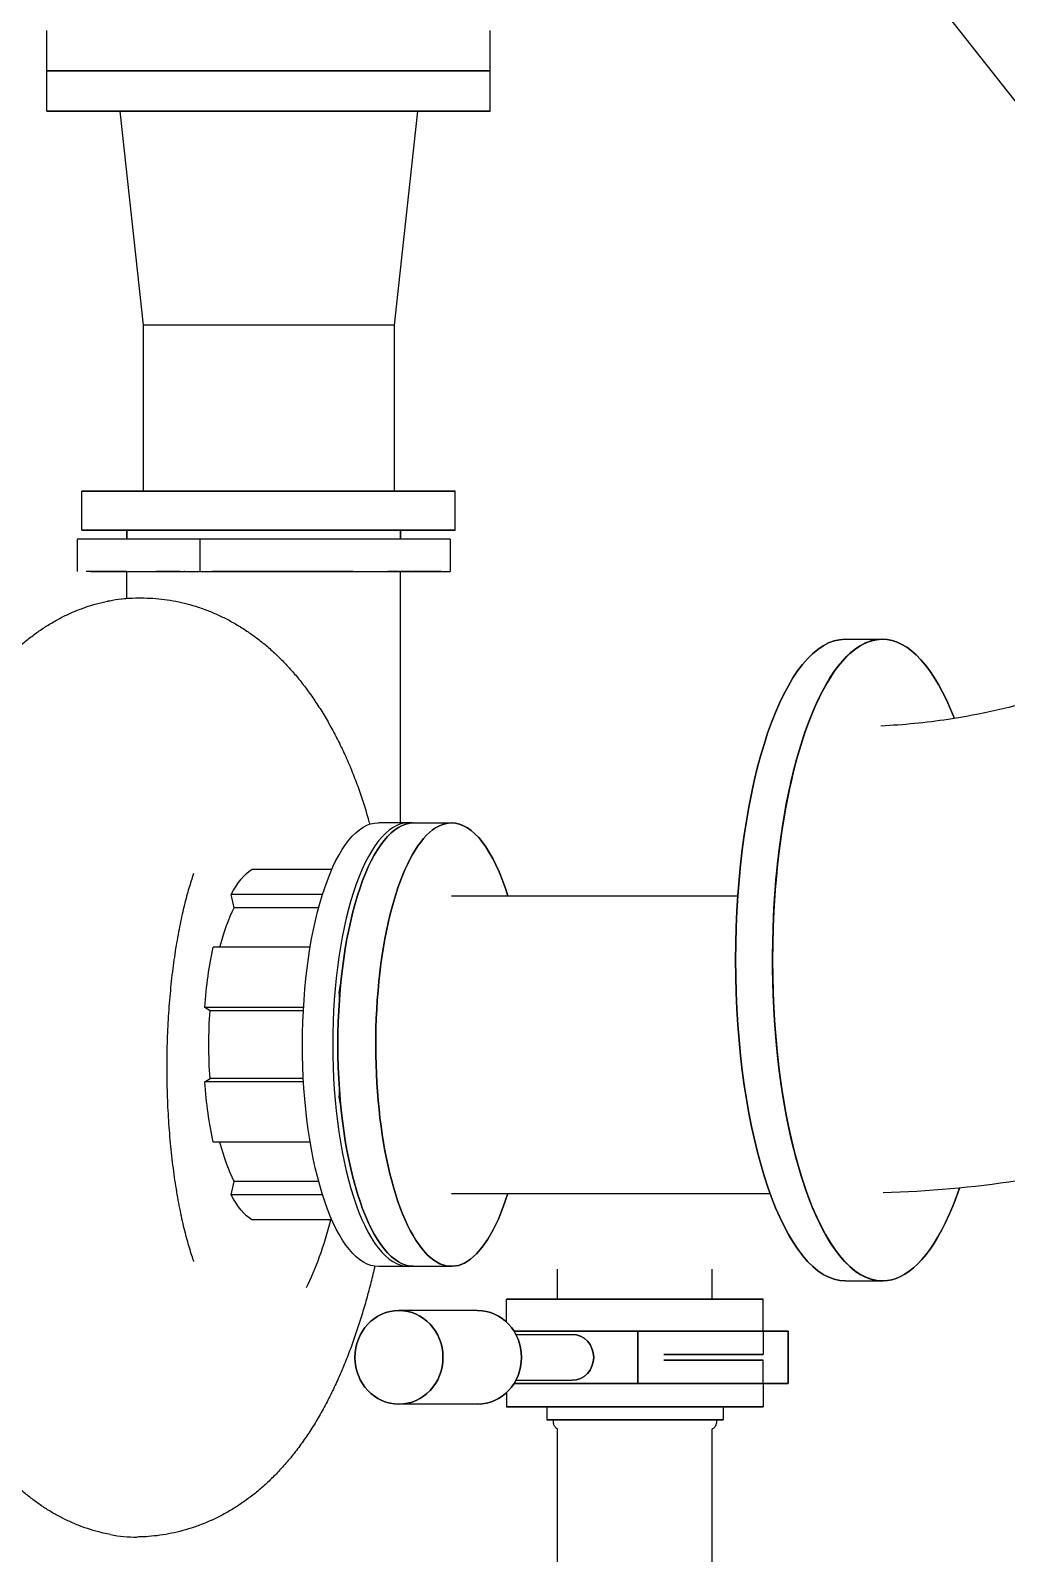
# Model space of a CAD drawing. Header units: metres. Extents: x 0 to 63075, y 0 to 44550.
# Drawn here: x 38717 to 39779, y 29753 to 31411 of the extents above; entities that cross this region are included whole.
import ezdxf

# ---------------------------------------------------------------- set-up
doc = ezdxf.new("R2010")
doc.units = ezdxf.units.M
doc.header["$LTSCALE"] = 75
doc.layers.add('SDM', color=7, linetype='Continuous')
doc.layers.add('SL1', color=8, linetype='Continuous')

# ---------------------------------------------------------------- blocks, each defined once
blk = doc.blocks.new('A$C32abaae3')
at = {"layer": 'SL1', "extrusion": (2.288475490443933e-17, 1, 0)}
for p, q in [((13128.08904460407, 3481.322928171507), (13683.52137316458, 2777.049775445335)), ((12350.75704975353, 3163.875967466611), (12350.75704978986, 3207.817967498082)), ((12833.35704975351, 3163.875967067088), (12833.35704978983, 3207.817967098559)), ((12592.05704975346, 3163.875967249394), (12350.75704956273, 3163.875967445663)), ((12350.75704956273, 3163.875967428208), (12592.05704975346, 3163.875967266849)), ((12350.75704937204, 3163.875967407261), (12592.05704956278, 3163.875967245902)), ((12592.05704956278, 3163.875967228447), (12350.75704937204, 3163.875967424716)), ((12350.75704956273, 3119.933967414192), (12350.75704959917, 3163.875967445663)), ((12833.3570499442, 3163.87596710549), (12592.05704975346, 3163.875967266849)), ((12592.05704975346, 3163.875967284304), (12833.3570499442, 3163.875967088035)), ((12592.05704956278, 3163.875967263357), (12833.35704975351, 3163.875967067088)), ((12833.35704975351, 3163.875967084543), (12592.05704956278, 3163.875967245902)), ((12833.35704956282, 3119.933967014669), (12833.35704959914, 3163.87596704614)), ((12592.05704956278, 3119.933967196976), (12350.75704937204, 3119.933967393245)), ((12350.75704937204, 3119.93396737579), (12592.05704956278, 3119.933967214431)), ((12833.35704975351, 3119.933967053072), (12592.05704956278, 3119.933967214431)), ((12592.05704956278, 3119.933967231886), (12833.35704975351, 3119.933967035617)), ((12689.36673893358, 2887.005962255291), (12455.53205013493, 2887.005962255291)), ((12455.53205023039, 2887.005962255291), (12455.53205023039, 2706.230467262558)), ((12728.58205015209, 2887.005962255291), (12689.36673879842, 2887.005962255291)), ((12728.58205023032, 2887.005962255291), (12728.58205023032, 2706.230467262558)), ((12388.85705042104, 2706.230467262558), (12795.25705003957, 2706.230467262558)), ((12795.25705003957, 2706.230467262558), (12388.85705042104, 2706.230467262558)), ((12388.85705023035, 2663.875967266849), (12388.85705023035, 2706.230467262558)), ((12795.25705023037, 2663.875967266849), (12795.25705023037, 2706.230467262558)), ((12517.19212153667, 2653.907802913276), (12383.62221063182, 2653.907800070763)), ((12383.62221063182, 2653.907800070763), (12383.62221112192, 2618.907800070763)), ((12795.25705003957, 2663.875967266849), (12388.85705042104, 2663.875967266849)), ((12388.85705042104, 2663.875967266849), (12795.25705003957, 2663.875967266849)), ((12427.99103281213, 2653.907810263107), (12427.99103281213, 2653.907801337609)), ((12430.41484949258, 2653.907810579974), (12430.41484949258, 2653.907801386722)), ((12437.6222104927, 2663.875967266849), (12437.62221063228, 2653.907801529556)), ((12437.62221063228, 2653.907801529556), (12437.6222104927, 2663.875967266849)), ((12500.65427329621, 2653.90781207474), (12500.65427329621, 2653.907802646743)), ((12789.62221063182, 2653.907805755782), (12517.19212153667, 2653.907802913276)), ((12517.19212153667, 2653.907802913276), (12517.19212202678, 2618.907802913276)), ((12517.19212153667, 2653.907802913276), (12517.19212202678, 2618.907802913276)), ((12684.02403927324, 2653.907814601578), (12684.02403927324, 2653.907805184859)), ((12735.62221049177, 2663.875967266849), (12735.62221063123, 2653.907805702303)), ((12735.62221063135, 2653.907805702303), (12735.62221049177, 2663.875967266849)), ((12742.82957177106, 2653.907814601578), (12742.82957177106, 2653.907805761311)), ((12745.25338845162, 2653.907814918446), (12745.25338845162, 2653.907805780083)), ((12789.62221063182, 2653.907805755789), (12789.62221112192, 2618.907805755789)), ((12409.62581705765, 2618.907800418634), (12393.36078050229, 2618.907800126752)), ((12398.57723042261, 2618.907800669916), (12517.19212202678, 2618.907802913276)), ((12435.51427731311, 2618.907801195786), (12409.62581705765, 2618.907800824625)), ((12435.62581705765, 2618.907801188692), (12435.51427731311, 2618.907801195786)), ((12437.62221112239, 2618.907800364079), (12435.62581705765, 2618.90780033472)), ((12437.62221153299, 2589.582501856126), (12437.62221112239, 2618.907801529556)), ((12495.83355496448, 2618.90780239744), (12469.83355496448, 2618.907802033373)), ((12501.09769464828, 2618.907802428894), (12499.66216751045, 2618.907802395745)), ((12517.19212202678, 2618.907802913276), (12789.62221112192, 2618.907805755782)), ((12562.18987517999, 2618.907803397658), (12530.53090761657, 2618.907802913276)), ((12583.85137947145, 2618.907803793179), (12557.85137947145, 2618.907803429112)), ((12621.25254935221, 2618.907804194296), (12565.73802036673, 2618.907803429309)), ((12621.2525490493, 2618.907804194296), (12621.46293888669, 2618.907804202081)), ((12625.09560856826, 2618.907804264501), (12621.46293888599, 2618.907804202081)), ((12684.01734288721, 2618.907804949526), (12625.09560856837, 2618.907804264501)), ((12676.09498558447, 2618.907805001927), (12650.09498558447, 2618.90780463786)), ((12721.56484245192, 2618.90780524095), (12721.84777353608, 2618.907805245824)), ((12747.84777353608, 2618.907805699793), (12721.84777353608, 2618.907805335733)), ((12735.62221495117, 2345.407826833016), (12735.62221112146, 2618.907805462473)), ((12753.88364174191, 2618.907804929742), (12748.82554162931, 2618.90780486041)), ((12779.88364174191, 2618.907805699793), (12753.88364174191, 2618.907805335733)), ((12418.27111873342, 2586.960161628314), (12419.13039871, 2587.133667607839)), ((12431.90812347489, 2589.064570147373), (12432.7803030441, 2589.152713224739)), ((13219.69606594447, 2545.125961099988), (13259.964242983, 2545.136010404702)), ((13219.69606594447, 2545.125961099988), (13259.964242983, 2545.136010404702)), ((13259.96424297694, 2545.136010383492), (13259.97363989017, 2545.136012728577)), ((13259.96424297694, 2545.136010383492), (13259.97363989017, 2545.136012728577)), ((12744.46763512559, 2345.407826973282), (12711.57839339817, 2345.407826451741)), ((12749.94095230321, 2345.175971975619), (12791.23292550372, 2345.175971975619)), ((12660.91671672274, 2294.646608011255), (12573.90979064195, 2294.646606631544)), ((12650.80201241895, 2267.448586813985), (12551.45212179035, 2267.448585238551)), ((12554.71197861034, 2252.771850299479), (12551.45212179047, 2267.44858523869)), ((12791.23292542945, 2265.800971975619), (13102.73591045287, 2265.800971975619)), ((12646.53901161297, 2252.77185175569), (12554.71197861034, 2252.771850299552)), ((12637.39641813128, 2210.112437990374), (12531.84200472161, 2210.112436316547)), ((12630.152793318, 2144.450605905022), (12522.53973446562, 2144.450604198548)), ((12528.39429271207, 2140.812149608962), (12522.53973446562, 2144.450604198337)), ((12629.95063312512, 2140.812151218979), (12528.39429271207, 2140.812149608548)), ((12522.53973560114, 2063.365044778806), (12528.3942937456, 2067.003499368129)), ((12630.15279448321, 2063.365046486022), (12522.53973560102, 2063.365044779548)), ((12629.95063419602, 2067.003500978975), (12528.3942937456, 2067.003499368551)), ((12637.39642120243, 1997.703214334379), (12531.84200769578, 1997.703212660545)), ((12551.4521263706, 1940.367063739115), (12554.71198277941, 1955.043798678318)), ((12650.80201724262, 1940.367065314986), (12551.45212637036, 1940.367063739552)), ((12646.53901605317, 1955.043800134696), (12554.71198277929, 1955.043798678551)), ((12791.23292542945, 1941.950971975613), (13137.82730548547, 1941.950971975613)), ((12660.91672257832, 1913.169043725258), (12573.90979598355, 1913.169042345547)), ((12744.46764278479, 1862.407826973282), (12711.57840105725, 1862.407826451741)), ((12749.94095230321, 1862.575971975613), (12791.23292550372, 1862.575971975613)), ((12906.69163557954, 1826.862693062812), (12906.69163685068, 1859.546468552737)), ((13074.96663557945, 1826.862689420999), (13074.9666368507, 1859.546462007955)), ((13219.87038322535, 1846.625982851252), (13260.13856026376, 1846.636032155959)), ((13219.87038322535, 1846.625982851252), (13260.13856026376, 1846.636032155959)), ((13260.13856025782, 1846.636032134757), (13260.14795717094, 1846.636034479841)), ((13260.13856025782, 1846.636032134757), (13260.14795717094, 1846.636034479841)), ((12851.12913491481, 1826.86269511237), (12943.04892111043, 1826.862692120365)), ((12851.12913467849, 1801.756621299621), (12851.1291352218, 1826.862695143758)), ((12943.04892109355, 1826.862692136532), (12851.12913513402, 1826.862695160202)), ((12943.04892112207, 1826.862692141043), (13130.52913493777, 1826.862689117308)), ((13130.52913433194, 1826.862689049809), (12943.04892111043, 1826.862692120365)), ((13130.52913446652, 1791.962689120923), (13130.52913522182, 1826.862689096972)), ((12819.47704267685, 1814.462692144207), (12733.9720068044, 1814.462692143596)), ((12993.84174537877, 1791.962690356067), (12859.22004127721, 1791.962693634323)), ((12859.22004080037, 1791.962693872742), (12879.32153415898, 1791.962693872742)), ((12859.22004127721, 1791.962693693928), (12993.84174537877, 1791.962690356067)), ((12879.32153415898, 1791.962693872742), (12859.22004080037, 1791.962693872742)), ((12943.04892069366, 1791.96269214444), (12859.22004032353, 1791.962694647602)), ((12859.22004015811, 1791.962694626218), (12943.04892063359, 1791.962692144207)), ((13130.52913359887, 1791.962689073651), (12943.04892063359, 1791.962692144207)), ((12943.04892055536, 1791.962692113488), (13130.52913427594, 1791.96268910437)), ((12993.84174537877, 1791.962690356067), (12993.84174394826, 1734.962690356067)), ((12993.8417444251, 1734.962690356067), (12993.84174585561, 1791.962690356067)), ((13022.15481233815, 1791.962690356067), (12993.84174537877, 1791.962690356067)), ((12993.84174537877, 1791.962690356067), (13022.15481233815, 1791.962690356067)), ((13130.52913427571, 1791.962691011719), (13157.66939401845, 1791.962690356067)), ((13157.66939401845, 1791.962690356067), (13130.52913427571, 1791.962690356067)), ((13157.66939401845, 1791.962690356067), (13130.52913427571, 1791.962691011719)), ((13130.52913427571, 1791.962690356067), (13157.66939401845, 1791.962690356067)), ((13130.52913494335, 1791.962689120923), (13130.52913439387, 1766.572689135228)), ((13130.52913494335, 1791.962689120923), (13130.52913439387, 1766.572689135228)), ((13157.66939306477, 1734.962690356067), (13157.66939449529, 1791.962690356067)), ((13157.66939401845, 1791.962690356067), (13157.66939258794, 1734.962690356067)), ((12861.24846723743, 1788.462692144498), (12922.42510579279, 1788.462692144934)), ((13022.15481183302, 1766.572690450932), (13130.52913427571, 1766.572689118675)), ((13022.15481183302, 1766.572690450932), (13130.52913427571, 1766.572689118675)), ((13022.15481183302, 1766.572690450932), (13130.52913427571, 1766.572689118675)), ((13022.15481183302, 1766.572690450932), (13130.52913427571, 1766.572689118675)), ((13130.52913440191, 1766.562689089562), (13022.15481186131, 1766.562690379909)), ((13022.15481187354, 1766.562690400879), (13130.52913427594, 1766.562689068607)), ((13130.52913440191, 1766.562689089562), (13022.15481186131, 1766.562690379909)), ((13022.15481187354, 1766.562690400879), (13130.52913427594, 1766.562689068607)), ((13022.15481146015, 1760.362690322396), (13130.52913472705, 1760.362689088844)), ((13022.15481146015, 1760.362690322396), (13130.52913472705, 1760.362689088844)), ((13022.15481138017, 1760.352690422322), (13130.52913427571, 1760.352689090065)), ((13130.52913466489, 1760.352689111034), (13022.15481138448, 1760.352690401367)), ((13130.52913429504, 1760.35268911102), (13022.15481138448, 1760.352690401367)), ((13022.15481146317, 1760.352690422336), (13130.52913427594, 1760.352689090065)), ((13022.15481138017, 1760.352690422322), (13130.52913427571, 1760.352689090065)), ((13130.52913466489, 1760.352689111034), (13022.15481138448, 1760.352690401367)), ((13130.52913429504, 1760.35268911102), (13022.15481138448, 1760.352690401367)), ((13022.15481146317, 1760.352690422336), (13130.52913427594, 1760.352689090065)), ((13130.52913446652, 1766.572689135228), (13130.52913446628, 1766.56268908516)), ((13130.52913446652, 1766.572689135228), (13130.52913446628, 1766.56268908516)), ((13130.52913446652, 1760.352689106618), (13130.52913446675, 1760.362689097081)), ((13130.52913446652, 1760.352689106618), (13130.52913446675, 1760.362689097081)), ((13130.52913398968, 1734.962689120923), (13130.52913453916, 1760.352689106618)), ((13130.52913398968, 1734.962689120923), (13130.52913453916, 1760.352689106618)), ((12851.12913398966, 1725.16876234399), (12851.12913398966, 1709.562692108429)), ((12859.22004318456, 1734.962693693928), (12993.84174394826, 1734.962690356067)), ((12993.8417444251, 1734.962690356067), (12859.22004318456, 1734.962693634323)), ((12861.24846723778, 1738.462692144498), (12922.42510573726, 1738.462692144934)), ((12993.8417444251, 1734.962690356067), (13022.15481138448, 1734.962690356067)), ((13022.15481138448, 1734.962690356067), (12993.8417444251, 1734.962690356067)), ((13130.52913374474, 1734.962689125325), (13022.15481138448, 1734.962690415672)), ((13022.1548114584, 1734.962690436641), (13130.52913379911, 1734.96268910437)), ((13130.52913374474, 1734.962689125325), (13022.15481138448, 1734.962690415672)), ((13022.1548114584, 1734.962690436641), (13130.52913379911, 1734.96268910437)), ((13022.1548113967, 1734.962692144207), (13130.52913379887, 1734.962692144207)), ((13130.52913374474, 1734.962692144207), (13022.15481138448, 1734.962692144207)), ((13130.52913379887, 1734.962690356067), (13157.66939306477, 1734.962690356067)), ((13157.66939306477, 1734.962690356067), (13130.52913379887, 1734.962690356067)), ((13130.52913398968, 1734.962692144221), (13130.52913398968, 1709.562692108459)), ((12819.47704267767, 1712.462692144207), (12733.9720068051, 1712.462692143596)), ((12864.69601297806, 1709.562692108444), (12851.12913418034, 1709.562692108444)), ((12851.12913417813, 1709.562692108444), (12864.69601297597, 1709.562692108444)), ((13130.52913425743, 1709.562692108444), (12864.69601297597, 1709.562692108444)), ((12864.69601339006, 1709.562692108444), (13130.52913379887, 1709.562692108444)), ((12894.7917339897, 1709.562692108444), (12894.7917339897, 1695.287892105855)), ((13086.86653398964, 1709.562692108459), (13086.86653398964, 1695.287892105884)), ((12904.11834675257, 1695.287892105869), (12894.79173422078, 1695.287892105869)), ((12894.79173415524, 1695.287892105869), (12904.11834669331, 1695.287892105869)), ((13086.86653357893, 1695.287892105869), (12904.11834669331, 1695.287892105869)), ((12904.11834653126, 1695.287892105869), (13086.86653375844, 1695.287892105869)), ((12906.69163398907, 1200.907826962761), (12906.69163398966, 1685.762892070106)), ((13074.9666339891, 1200.907826962761), (13074.96663398956, 1685.762892129711)), ((12420.17299003722, 1570.471458734562), (12418.27112903152, 1570.855482875533)), ((12450.87986477881, 1567.94044596313), (12448.94004481225, 1567.899846416312))]:
    blk.add_line(p, q, dxfattribs=at)
at = {"layer": 'SL1'}
for p, q in [((12430.13204981256, 3119.93396710615), (12455.53204935495, 2887.005962255291)), ((12753.98204969449, 3119.93396710615), (12728.58205015209, 2887.005962255291))]:
    blk.add_line(p, q, dxfattribs=at)
at = {"layer": 'SL1', "extrusion": (0, 0, -1)}
for centre, major_axis, ratio, start_param, end_param in [((12447.76203542421, 2440.907822268102), (-22.26656052993081, 147.3487014948918), 0.9383012391234968, -0.04622635112830359, 0.04622635112829752), ((13219.78322506169, 2195.875972035221), (0.08715820312499205, -349.2499892115588), 0.3420201343684442, 1.16180209333001e-19, 3.141592653589793), ((13219.78322506169, 2195.875972035221), (0.08715820312499205, -349.2499892115588), 0.3420201343684442, 1.16180209333001e-19, 3.141592653589793), ((13260.0607986472, 2195.886023345283), (0.08715876897936337, -349.2499888824643), 0.3420201340856281, -0.7804352771943615, 3.141678008221219), ((13260.0607986472, 2195.886023345283), (0.08715876897936337, -349.2499888824643), 0.3420201340856281, -0.7804352771943615, 3.141678008221219), ((13260.05140209416, 2195.886021259121), (0.08715820312499203, -349.2499891519546), 0.3420201343684442, 1.161802093528289e-19, 3.141592653589793), ((13260.05140209416, 2195.886021259121), (0.08715820312499203, -349.2499891519546), 0.3420201343684442, 1.161802093528289e-19, 3.141592653589793), ((13260.05140209416, 2195.886021259121), (0.08715820312499203, -349.2499891519546), 0.3420201343684442, 1.161802093528289e-19, 3.141592653589793), ((13260.05140209416, 2195.886021259121), (0.08715820312499203, -349.2499891519546), 0.3420201343684442, 1.161802093528289e-19, 3.141592653589793), ((13260.06079817037, 2195.886023762516), (-0.08715810522853018, 349.2499890122513), 0.3420201336364767, 8.535444834911739e-05, 0.7179126776997597), ((13260.06079817037, 2195.886023762516), (-0.08715810522853018, 349.2499890122513), 0.3420201336364767, 8.535444834911739e-05, 0.7179126776997597), ((12711.57839722765, 2103.907826451741), (-3.829583246138444e-06, 241.4999999999991), 0.3420201433256821, -1.57079632137132, 7.105427357601002e-15), ((12749.94095230321, 2103.875971975616), (-5.52209135871402e-15, -241.3000000119209), 0.3420201427054466, 0, 3.141592653589793), ((12791.23292541722, 2103.875971677593), (1.008079680022059e-07, -241.2999995369876), 0.3420201428637054, -0.8351686795636901, 3.141592651875736), ((12791.23292303304, 2103.875972512058), (2.904849397027756e-06, 241.2999994754792), 0.3420201471502483, -6.308821021150379e-09, 0.8351686760972958), ((12587.77624063971, 2103.907824488535), (-3.092209552391659e-06, 195.0000000000122), 0.3420201433256749, -0.5759586477344767, -0.209439504815701), ((12587.77624063971, 2103.90782448855), (-2.814703545285498e-06, 177.4999999999978), 0.342020143325675, -0.92937379147161, -0.5759586477322751), ((12587.77624063971, 2103.90782448855), (-3.092209525746307e-06, 194.9999999999969), 0.3420201433256749, -1.36135681112957, -0.9948376682128236), ((12711.57839722765, 2103.907826451741), (3.829581668497911e-06, -241.5), 0.342020143325681, 6.893226870750297e-15, 1.570796332218482), ((12587.77624063971, 2103.90782448855), (-3.092202635258126e-06, 195.0000000000047), 0.3420201433256748, -2.146754974530074, -1.780235831608329), ((12587.77624063971, 2103.907824488542), (-2.814697256982286e-06, 177.4999999999866), 0.3420201433256749, -2.565633995007921, -2.212218849645601), ((12733.97200679997, 1763.462692144207), (-1.103704159256373e-06, -50.99999999999971), 0.9396926207859078, -3.047965799126465e-09, 6.283185304131621), ((12819.47704220036, 1763.462692144207), (4.768371593702475e-07, 50.99999999999999), 0.9396926193768834, 0, 3.141592653589793), ((12922.42510557393, 1763.462691905788), (4.768371587752439e-07, 25.00000023841858), 0.9396926178244733, 0, 3.141592653589793)]:
    blk.add_ellipse(centre, major_axis=major_axis, ratio=ratio, start_param=start_param, end_param=end_param, dxfattribs=at)
at = {"layer": 'SL1'}
for centre, major_axis, ratio, start_param, end_param in [((13219.78322458485, 2195.875972035221), (-0.08715867996215022, 349.24998909235), 0.3420201343684441, 0, 3.141592653589793), ((13219.78322458485, 2195.875972035221), (-0.08715867996215022, 349.24998909235), 0.3420201343684441, 0, 3.141592653589793), ((13260.06079912404, 2195.886023345283), (-0.08715905891142513, 349.249989429456), 0.3420201338910388, -8.535444825508165e-05, 3.922027930168769), ((13260.06079912404, 2195.886023345283), (-0.08715905891142513, 349.249989429456), 0.3420201338910388, -8.535444825508165e-05, 3.922027930168769), ((13260.05140161733, 2195.886021259121), (-0.08715867996215024, 349.2499891519546), 0.3420201343684443, 0, 3.141592653589793), ((13260.05140161733, 2195.886021259121), (-0.08715867996215024, 349.2499891519546), 0.3420201343684443, 0, 3.141592653589793), ((13260.05140161733, 2195.886021259121), (-0.08715867996215024, 349.2499891519546), 0.3420201343684443, 0, 3.141592653589793), ((13260.05140161733, 2195.886021259121), (-0.08715867996215024, 349.2499891519546), 0.3420201343684443, 0, 3.141592653589793), ((13260.06079817037, 2195.886023762516), (-0.08715822200387802, 349.2499890735397), 0.3420201344231539, -0.7179126778141018, -8.535456269109787e-05), ((13260.06079817037, 2195.886023762516), (-0.08715822200387802, 349.2499890735397), 0.3420201344231539, -0.7179126778141018, -8.535456269109787e-05), ((12744.46763895519, 2103.907826973282), (-3.829583612693388e-06, 241.5000000000001), 0.3420201433256806, -0.04763133078856718, 1.570796321371317), ((12749.94095230321, 2103.875971975616), (5.52209135871402e-15, 241.3000000119209), 0.3420201427054466, 0, 3.141592653589793), ((12791.23292541722, 2103.875971677593), (5.522091365534207e-15, 241.3000003099441), 0.3420201424182469, -1.587432318927995e-08, 3.976761315565103), ((12791.2329225562, 2103.875972512058), (3.243659426581511e-06, 241.2999994380637), 0.3420201482886895, -0.8351686760706096, 6.11318096144231e-09), ((12673.14159943917, 2159.78685881128), (2.06147761674418e-07, -12.99999999999843), 0.342020143325675, -2.538245899109639, -1.091411829256555), ((12744.46763895519, 2103.907826973282), (3.829581894860432e-06, -241.4999999999991), 0.3420201433256821, -1.570796332218478, 0.04365014598715367), ((12673.14160100414, 2048.028795136281), (2.061477610082842e-07, -13.00000000000011), 0.3420201433256749, -2.048582346128142, -0.6054797685238107), ((12571.80146608685, 2103.907824235223), (-5.074406416620733e-06, 319.9999999999928), 0.342020143325675, -2.543710892224861, -2.209379852838096), ((12733.97200679997, 1763.462692144207), (-1.103704159256373e-06, -50.99999999999971), 0.9396926207859078, 3.047965434882057e-09, 6.283185310227552), ((12819.47704220036, 1763.462692144207), (4.768371570360024e-07, -51), 0.9396926193768834, 0, 3.141592653589793), ((12922.42510557393, 1763.462691905788), (-4.768371587752439e-07, -24.99999976158142), 0.9396926178244733, 0, 3.141592653589793), ((12447.76204556212, 1716.907822268102), (-13.27639849425074, -148.5149530466833), 0.9385737480355164, -0.1033714358241862, 0.1033714358241752)]:
    blk.add_ellipse(centre, major_axis=major_axis, ratio=ratio, start_param=start_param, end_param=end_param, dxfattribs=at)
at = {"layer": 'SL1', "extrusion": (0, 0, -0.9999999999999999)}
for centre, major_axis, ratio, start_param, end_param in [((12587.77624063971, 2103.90782448855), (-2.81470354350914e-06, 177.5000000000068), 0.342020143325675, -1.78023583160969, -1.361356811132941), ((12587.77624063971, 2103.907824488557), (3.09220952929902e-06, -195.0000000000113), 0.3420201433256748, 0.209439515662858, 0.5759586585844273)]:
    blk.add_ellipse(centre, major_axis=major_axis, ratio=ratio, start_param=start_param, end_param=end_param, dxfattribs=at)
at = {"layer": 'SL1'}
for points, knots in [([(12183.31613738995, 2095.204289902289), (12183.33083703273, 2096.294963284479), (12183.34701239233, 2097.38547504805), (12183.46853479577, 2104.892038665519), (12183.62354747983, 2111.304045121131), (12184.03567827711, 2124.106932762992), (12184.29294636668, 2130.500545840256), (12184.90964462116, 2143.259614609149), (12185.26932968709, 2149.627754325917), (12186.09108248071, 2162.329057847219), (12186.5535113973, 2168.664837498694), (12187.58116902897, 2181.294895869079), (12188.14686763086, 2187.591701058478), (12189.38172467993, 2200.137661824421), (12190.05146530861, 2206.3892320501), (12191.49537179942, 2218.839036711874), (12192.27023712589, 2225.039549923593), (12193.9257453575, 2237.382106114554), (12194.80721167006, 2243.526265994737), (12196.67776593994, 2255.751623542612), (12197.66780994899, 2261.834748007572), (12199.75798805847, 2273.934273393574), (12200.85922206132, 2279.952380427214), (12203.1750386832, 2291.918917239698), (12204.39087930947, 2297.868799722415), (12206.94016087471, 2309.696789856909), (12208.27503576697, 2315.576062815726), (12211.06787187359, 2327.261579545691), (12212.52746471154, 2333.068668147305), (12215.57672649654, 2344.609269286677), (12217.16824977924, 2350.343278602628), (12220.49012943727, 2361.73751191956), (12222.2225883193, 2367.397871574689), (12225.83703312263, 2378.644136289742), (12227.72138705777, 2384.229833974805), (12231.65213688285, 2395.324108383193), (12233.70115444573, 2400.832212931939), (12237.97479752576, 2411.763941852649), (12240.20221133225, 2417.187013126673), (12244.84526660966, 2427.932459066531), (12247.26361409223, 2433.254547314322), (12252.29645214588, 2443.767874008623), (12254.9130315303, 2448.959642977174), (12260.34046725518, 2459.165056379901), (12263.15189884763, 2464.180740610394), (12268.95378126853, 2473.973644817652), (12271.94223191563, 2478.755003739829), (12278.07167546751, 2488.020147916828), (12281.20747751973, 2492.510315099684), (12287.60252201484, 2501.152715234017), (12290.85381995453, 2505.31314244094), (12297.45719039891, 2513.282309836304), (12300.79992316078, 2517.100297616791), (12307.57342653463, 2524.392014114328), (12310.99497210418, 2527.875315642839), (12317.92135250461, 2534.515290360378), (12321.41813110231, 2537.681345698049), (12328.49441994666, 2543.705852505587), (12332.06753483342, 2546.57318785707), (12339.29694617246, 2552.016141203076), (12342.94860290151, 2554.599977501199), (12350.33457982758, 2559.487292950234), (12354.06589886858, 2561.798239375403), (12361.60870861329, 2566.146845015162), (12365.41863106782, 2568.191181667837), (12373.11380037511, 2572.010227198796), (12376.99868406189, 2573.790812052834), (12384.83656502012, 2577.08363108835), (12388.79018552505, 2578.600943894871), (12396.75617406386, 2581.367070373748), (12400.76995439871, 2582.620177779329), (12408.84506672874, 2584.857120280536), (12412.90842653762, 2585.84448020333), (12417.42732680574, 2586.78831853691), (12417.84904083991, 2586.874935578195), (12418.27111873342, 2586.960161628314)], [710.8543411758657, 710.8543411758657, 710.8543411758657, 710.8543411758657, 714.1281825735108, 714.1281825735108, 733.3940887128765, 733.3940887128765, 752.6716739153151, 752.6716739153151, 771.9726359358611, 771.9726359358611, 791.3090811125667, 791.3090811125667, 810.6937499749438, 810.6937499749438, 830.1402586815605, 830.1402586815605, 849.6633608827184, 849.6633608827184, 869.2792325655332, 869.2792325655332, 889.0057781023338, 889.0057781023338, 908.8629468579869, 908.8629468579869, 928.8730321062177, 928.8730321062177, 949.0608897388056, 949.0608897388056, 969.453948598693, 969.453948598693, 990.0817606327723, 990.0817606327723, 1010.974612448568, 1010.974612448568, 1032.160325748388, 1032.160325748388, 1053.657763179689, 1053.657763179689, 1075.464864094633, 1075.464864094633, 1097.539106760187, 1097.539106760187, 1119.771633418784, 1119.771633418784, 1141.966580004894, 1141.966580004894, 1163.851227372476, 1163.851227372476, 1185.136988402268, 1185.136988402268, 1205.606384332807, 1205.606384332807, 1225.165002590903, 1225.165002590903, 1243.83109106324, 1243.83109106324, 1261.691147165417, 1261.691147165417, 1278.858034226279, 1278.858034226279, 1295.445391307135, 1295.445391307135, 1311.555961050165, 1311.555961050165, 1327.278000597255, 1327.278000597255, 1342.68553598592, 1342.68553598592, 1357.840155099924, 1357.840155099924, 1372.793235025384, 1372.793235025384, 1387.588113971567, 1387.588113971567, 1389.10940904127, 1389.10940904127, 1389.10940904127, 1389.10940904127]), ([(12432.7803030441, 2589.152713224739), (12435.50700615937, 2589.428275748945), (12438.24158121736, 2589.647858588043), (12445.18222525911, 2590.060938135397), (12449.3961423939, 2590.177825446259), (12457.81292198584, 2590.143688237356), (12462.01863661138, 2589.993082975208), (12470.40410107057, 2589.426711212331), (12474.58667055736, 2589.010724200616), (12482.91254461181, 2587.917434663646), (12487.05852713305, 2587.239219989537), (12495.29873857272, 2585.626172359665), (12499.39539828544, 2584.689759622353), (12507.52563908926, 2582.565666984006), (12511.56129905648, 2581.375766397785), (12519.55972629515, 2578.750401796027), (12523.52411531736, 2577.312105580098), (12531.37202902869, 2574.195592526867), (12535.25661203367, 2572.513963863614), (12542.93907972434, 2568.915837540608), (12546.73735210669, 2566.995382599485), (12554.24373129391, 2562.923422679236), (12557.95144881631, 2560.767451010641), (12565.27574269308, 2556.226312927396), (12568.89105116864, 2553.836207477911), (12576.0320189787, 2548.825918274193), (12579.55544199058, 2546.20035956721), (12586.51637300229, 2540.71480206968), (12589.95060935404, 2537.84902568733), (12596.73865104336, 2531.874624083623), (12600.08812228646, 2528.759846165118), (12606.7130216368, 2522.274813562824), (12609.98309021138, 2518.898052740729), (12616.45516422493, 2511.872801706148), (12619.65091984216, 2508.217475530862), (12625.97805972115, 2500.617128278169), (12629.10258016919, 2496.664991640118), (12635.28624887459, 2488.455199265951), (12638.33837747466, 2484.190275574354), (12644.36914229704, 2475.347207120922), (12647.34124630582, 2470.761916608066), (12653.1955724406, 2461.285295072037), (12656.07248336435, 2456.387404905556), (12661.71365873815, 2446.311514163095), (12664.47442982005, 2441.128114879783), (12669.8596153557, 2430.522748342595), (12672.4825531067, 2425.096981443738), (12677.63194249626, 2413.92817581457), (12680.15495285435, 2408.17882917626), (12682.59865503616, 2402.336819784872)], [0, 0, 0, 0, 10.00144194257468, 10.00144194257468, 25.34722470670552, 25.34722470670552, 40.66836133740225, 40.66836133740225, 55.99141657823731, 55.99141657823731, 71.34700818422769, 71.34700818422769, 86.76651735937315, 86.76651735937315, 102.2830138862542, 102.2830138862542, 117.932249686445, 117.932249686445, 133.7537461569808, 133.7537461569808, 149.7919732711902, 149.7919732711902, 166.0975794642298, 166.0975794642298, 182.7285735532789, 182.7285735532789, 199.7512714032684, 199.7512714032684, 217.2406770526902, 217.2406770526902, 235.2797297014307, 235.2797297014307, 253.9564619658119, 253.9564619658119, 273.3575665156453, 273.3575665156453, 293.5563506501423, 293.5563506501423, 314.5933636541776, 314.5933636541776, 336.4509228047067, 336.4509228047067, 359.0301692956318, 359.0301692956318, 382.1479623388504, 382.1479623388504, 405.5678539433889, 405.5678539433889, 429.590706823411, 429.590706823411, 429.590706823411, 429.590706823411]), ([(13647.24122023871, 2583.927876672857), (13643.2324130841, 2581.151742037157), (13639.20185996531, 2578.416006713447), (13604.18306687448, 2555.122794540392), (13571.98606434368, 2536.909649629797), (13505.75741381999, 2505.517219448619), (13471.72611959811, 2492.337464855442), (13402.45024958902, 2471.183559410299), (13367.20572064139, 2463.208950119031), (13307.41323565409, 2454.252852422371), (13283.02631802435, 2451.853432242027), (13258.5947406613, 2450.692800550893)], [2.564693531509148, 2.564693531509148, 2.564693531509148, 2.564693531509148, 2.582958144322705, 2.582958144322705, 2.722558144327837, 2.722558144327837, 2.862158144332968, 2.862158144332968, 3.001758144338099, 3.001758144338099, 3.09698180341886, 3.09698180341886, 3.09698180341886, 3.09698180341886]), ([(12702.32250584124, 2343.886734220763), (12701.80266273671, 2345.823653713578), (12701.27242033588, 2347.75678651928), (12697.40830282922, 2361.538063876385), (12693.67095245872, 2373.280145746419), (12687.30408896689, 2390.696092895054), (12685.02205492763, 2396.543352364413), (12682.59865503616, 2402.336819784872)], [160.6408413106182, 160.6408413106182, 160.6408413106182, 160.6408413106182, 166.9658644841274, 166.9658644841274, 205.8270607688698, 205.8270607688698, 225.6385737568665, 225.6385737568665, 225.6385737568665, 225.6385737568665]), ([(12510.51486872192, 2290.079216388931), (12510.02143272173, 2288.684181780587), (12509.52619004049, 2287.248437648519), (12508.21243085174, 2283.33975709874), (12507.39278123211, 2280.798346401225), (12505.74675017371, 2275.470586551983), (12504.91978652249, 2272.677926214837), (12503.26988054006, 2266.855723930679), (12502.44653991176, 2263.820189975562), (12500.81396194382, 2257.522091621609), (12500.00447031306, 2254.253858977823), (12498.40894611712, 2247.50178576192), (12497.62276810859, 2244.012589684626), (12496.08246644828, 2236.831358187494), (12495.32827675503, 2233.134258749222), (12493.8597715066, 2225.551120863991), (12493.14544565088, 2221.660282653236), (12491.76371337214, 2213.704504213474), (12491.09633406004, 2209.634998444246), (12489.81477883339, 2201.337486831802), (12489.20065372667, 2197.105119090858), (12488.03115093693, 2188.498103222719), (12487.47583785825, 2184.119267196776), (12486.42878936589, 2175.23602853002), (12485.93712548478, 2170.727584178236), (12485.02151988933, 2161.60223445373), (12484.5976520972, 2156.981408030591), (12483.82112513189, 2147.648707980432), (12483.46853946216, 2142.933010852485), (12482.8374308004, 2133.428223598672), (12482.55897932322, 2128.635386736296), (12482.07838312161, 2118.994159745129), (12481.87630720317, 2114.14208094533), (12481.55011451288, 2104.400350889056), (12481.42606367075, 2099.507052076577), (12481.25699543473, 2089.700967585599), (12481.21204126216, 2084.784559864052), (12481.20167100299, 2074.950417790587), (12481.23631578495, 2070.029072216083), (12481.38508131527, 2060.203263582891), (12481.49926103765, 2055.295185875239), (12481.80646463539, 2045.514148093946), (12481.99954612224, 2040.637555662888), (12482.46334263388, 2030.937727838649), (12482.73411454094, 2026.110827568944), (12483.35148685376, 2016.528605736345), (12483.69814423283, 2011.769570935907), (12484.4648655229, 2002.341259872523), (12484.88498765693, 1997.668204630168), (12485.79556981716, 1988.429962447419), (12486.28609104021, 1983.860911361797), (12487.33371876992, 1974.848682356958), (12487.89089205602, 1970.401533174885), (12489.06734231624, 1961.650963424483), (12489.68669557708, 1957.34343955875), (12490.98224256371, 1948.88976843614), (12491.65852788856, 1944.739357622526), (12493.06183445078, 1936.617276853121), (12493.78897100661, 1932.641151374639), (12495.28696867099, 1924.884621475085), (12496.05798071946, 1921.099534484772), (12497.63574231227, 1913.74154663624), (12498.44269487701, 1910.163698262451), (12500.08330630368, 1903.235968159399), (12500.91724247576, 1899.880834483152), (12502.60168361323, 1893.413414016137), (12503.45256935034, 1890.295531998981), (12505.15961816788, 1884.316325607822), (12506.01630262934, 1881.449028113315), (12507.72248126692, 1875.983204466505), (12508.57268297716, 1873.378302317175), (12509.78576291827, 1869.817105270286), (12510.15080273789, 1868.765720753272), (12510.5148857621, 1867.736416058255)], [230.2051001968415, 230.2051001968415, 230.2051001968415, 230.2051001968415, 237.8781479754813, 237.8781479754813, 250.5515875592444, 250.5515875592444, 263.4759999445002, 263.4759999445002, 276.6361087758313, 276.6361087758313, 290.0150484386625, 290.0150484386625, 303.5951028818751, 303.5951028818751, 317.358285330497, 317.358285330497, 331.2867700166676, 331.2867700166676, 345.3631940910234, 345.3631940910234, 359.5708509133422, 359.5708509133422, 373.8937960359596, 373.8937960359596, 388.3168854533823, 388.3168854533823, 402.8257629794758, 402.8257629794758, 417.4068105687495, 417.4068105687495, 432.0470724323434, 432.0470724323434, 446.7341611432484, 446.7341611432484, 461.456151683666, 461.456151683666, 476.2014675824936, 476.2014675824936, 490.9587619040057, 490.9587619040057, 505.7167948401946, 505.7167948401946, 520.4643089914123, 520.4643089914123, 535.1899030628362, 535.1899030628362, 549.881904647165, 549.881904647165, 564.5282430151983, 564.5282430151983, 579.1163234296037, 579.1163234296037, 593.6329054914511, 593.6329054914511, 608.0639895081529, 608.0639895081529, 622.3947169387616, 622.3947169387616, 636.6092937421944, 636.6092937421944, 650.6909490232417, 650.6909490232417, 664.6219457800937, 664.6219457800937, 678.383665707953, 678.383665707953, 691.9567955597537, 691.9567955597537, 705.3216477403677, 705.3216477403677, 718.4586512343085, 718.4586512343085, 724.1199240878179, 724.1199240878179, 724.1199240878179, 724.1199240878179]), ([(13985.00291088628, 2201.607303883899), (13962.68784668003, 2184.570614470224), (13939.83772137234, 2168.271229633898), (13865.33629363272, 2118.715622194268), (13811.81643403982, 2088.410653626572), (13701.10011118624, 2035.931033290861), (13643.90441314291, 2013.757381246785), (13526.98995187561, 1978.056675384254), (13467.27231926747, 1964.530439549937), (13358.57746906145, 1948.249435380316), (13309.83203900451, 1943.883704623611), (13261.00336474724, 1942.425851149772)], [2.519271489272169, 2.519271489272169, 2.519271489272169, 2.519271489272169, 2.582958144353375, 2.582958144353375, 2.722558144356734, 2.722558144356734, 2.862158144360093, 2.862158144360093, 3.001758144363452, 3.001758144363452, 3.11354407556123, 3.11354407556123, 3.11354407556123, 3.11354407556123]), ([(12707.77879640015, 1862.663482549691), (12707.45274686077, 1861.259623709888), (12707.12388789127, 1859.8592726225), (12705.34348565756, 1852.361256459091), (12703.84071106205, 1846.326046602448), (12700.7119338199, 1834.338675541421), (12699.08434532906, 1828.385866975583), (12695.69899710568, 1816.564323341812), (12693.93945709171, 1810.695254279937), (12690.28166941224, 1799.042203902081), (12688.3814296636, 1793.258202590896), (12684.43204696206, 1781.77714430197), (12682.38069427814, 1776.080348770814), (12678.11747652988, 1764.777921481171), (12675.90321051687, 1759.172740179765), (12671.30202645573, 1748.06260967311), (12668.91261672913, 1742.558108457637), (12663.95044844164, 1731.66682116946), (12661.37535442211, 1726.280144768632), (12656.03594556075, 1715.654361016041), (12653.26993830511, 1710.414522620409), (12647.5518756519, 1700.126563325979), (12644.59953798327, 1695.076265583306), (12638.52373918678, 1685.221743687343), (12635.40227972015, 1680.413394305051), (12629.0128587767, 1671.095465794668), (12625.74969145827, 1666.579685329514), (12619.10401065621, 1657.883769776116), (12615.72876390393, 1653.695711545846), (12608.88088356363, 1645.669429524478), (12605.41690163335, 1641.822215200253), (12598.4048540678, 1634.472774825041), (12594.86553151064, 1630.961153774038), (12587.70861918581, 1624.267853052243), (12584.09887571979, 1621.076874068702), (12576.80259385481, 1615.007413847034), (12573.12247316036, 1612.12004801918), (12565.68548699943, 1606.642455889338), (12561.93344176208, 1604.043946500762), (12554.35320227043, 1599.132491086926), (12550.52827924324, 1596.811968402562), (12542.80451698459, 1592.448782916788), (12538.90755491515, 1590.399306166593), (12531.0440675843, 1586.57374535903), (12527.07822039988, 1584.79163680835), (12519.08353501101, 1581.49870928557), (12515.05437586465, 1579.982663683728), (12506.94172265983, 1577.221254254571), (12502.85709753467, 1575.971458902754), (12494.6439800729, 1573.74267700993), (12490.51371837963, 1572.760044940809), (12482.22126182655, 1571.065836627869), (12478.05681365958, 1570.351388461608), (12469.7090088251, 1569.193449454204), (12465.5230538832, 1568.747846260205), (12457.85071065158, 1568.179069805203), (12454.36613738941, 1568.013412058175), (12450.87986477881, 1567.940445963115)], [251.2886645593821, 251.2886645593821, 251.2886645593821, 251.2886645593821, 256.1549526031034, 256.1549526031034, 277.4112484994043, 277.4112484994043, 298.8752492569922, 298.8752492569922, 320.5734734872269, 320.5734734872269, 342.5319483307303, 342.5319483307303, 364.7726252788308, 364.7726252788308, 387.3066538618521, 387.3066538618521, 410.1227997332922, 410.1227997332922, 433.1697713776596, 433.1697713776596, 456.3345669033374, 456.3345669033374, 479.4273702991969, 479.4273702991969, 502.1932054953426, 502.1932054953426, 524.3642472067158, 524.3642472067158, 545.7328581308149, 545.7328581308149, 566.198479986309, 566.198479986309, 585.7642685788206, 585.7642685788206, 604.5020060058565, 604.5020060058565, 622.5148292279329, 622.5148292279329, 639.9119805825718, 639.9119805825718, 656.7957928193563, 656.7957928193563, 673.256628280516, 673.256628280516, 689.3720136089001, 689.3720136089001, 705.207686997664, 705.207686997664, 720.8193649543269, 720.8193649543269, 736.2546523967602, 736.2546523967602, 751.5548376603886, 751.5548376603886, 766.7564746525159, 766.7564746525159, 779.3404962674268, 779.3404962674268, 779.3404962674268, 779.3404962674268]), ([(12418.27112903152, 1570.85548287554), (12415.49618106391, 1571.415800904189), (12412.73657096757, 1572.036362437535), (12405.98277543052, 1573.70984332063), (12402.00846908274, 1574.830356362359), (12394.13908395261, 1577.316884167016), (12390.24179514192, 1578.685211933374), (12382.53129214674, 1581.66189107615), (12378.71650355318, 1583.273405728552), (12371.17868106111, 1586.730270183554), (12367.45469431797, 1588.579323447604), (12360.10377359492, 1592.505903091635), (12356.47662295119, 1594.587643175833), (12349.3220694598, 1598.975814818226), (12345.79530293934, 1601.286937682988), (12338.84148779613, 1606.132543400974), (12335.41604342635, 1608.672162042185), (12328.66217817701, 1613.976797034393), (12325.33643340468, 1616.747362166669), (12318.7769220073, 1622.520153638976), (12315.54698109123, 1625.528315389161), (12309.17233917021, 1631.787386384105), (12306.03264139392, 1635.044600059442), (12299.8311839228, 1641.817675537128), (12296.7755473498, 1645.340201432122), (12290.73611113252, 1652.663417110813), (12287.75935975576, 1656.471115476841), (12281.8753162791, 1664.384555950415), (12278.97560046657, 1668.497587449408), (12273.25005161911, 1677.035810312704), (12270.43167009935, 1681.468376710571), (12264.88254674044, 1690.645421021447), (12262.15825563934, 1695.396935418332), (12256.82008948174, 1705.189763172591), (12254.21078524805, 1710.237120571674), (12249.12924832347, 1720.577734156406), (12246.65921187398, 1725.875396934902), (12241.87845173475, 1736.661714654398), (12239.56770569991, 1742.152894908064), (12235.11729973016, 1753.275457885731), (12232.97605958927, 1758.907804072336), (12228.86560906758, 1770.275505198075), (12226.89401684745, 1776.010901551879), (12223.11657864085, 1787.561952293483), (12221.30810917608, 1793.377333921406), (12217.84747230352, 1805.076139086417), (12216.19275240667, 1810.959379996795), (12213.02974415835, 1822.787784602817), (12211.51911125411, 1828.733062275158), (12208.63532039869, 1840.682302993304), (12207.26006739211, 1846.686752426645), (12205.94072828101, 1852.760991735729), (12205.93946157416, 1852.766823958136), (12205.9381949197, 1852.772656241836)], [0, 0, 0, 0, 10.00174312171055, 10.00174312171055, 24.65187922463437, 24.65187922463437, 39.38988009465502, 39.38988009465502, 54.26631963958177, 54.26631963958177, 69.31894009522544, 69.31894009522544, 84.591385400662, 84.591385400662, 100.1345748830291, 100.1345748830291, 116.0081359770909, 116.0081359770909, 132.2815623663769, 132.2815623663769, 149.0346441053761, 149.0346441053761, 166.3563562626261, 166.3563562626261, 184.3407857685333, 184.3407857685333, 203.0778074964395, 203.0778074964395, 222.6355246851649, 222.6355246851649, 243.0326876647515, 243.0326876647515, 264.2059345631331, 264.2059345631331, 285.99015754482, 285.99015754482, 308.1380749724155, 308.1380749724155, 330.3831160090789, 330.3831160090789, 352.5084859022473, 352.5084859022473, 374.3799901839363, 374.3799901839363, 395.938380461509, 395.938380461509, 417.1743602452311, 417.1743602452311, 438.1054533657279, 438.1054533657279, 458.7607992836476, 458.7607992836476, 458.7806505068398, 458.7806505068398, 458.7806505068398, 458.7806505068398]), ([(12906.69163540829, 1685.762892091701), (12906.69163414088, 1685.762892078896), (12906.69163337522, 1685.762892070106), (12906.69163322632, 1685.762892070106), (12906.69163277929, 1685.762892129711), (12906.69163263086, 1685.762892129711), (12906.69163370618, 1685.762892189316), (12906.69163369827, 1685.762892189316), (12906.69163452633, 1685.762892070106), (12906.69163111734, 1685.762892070106), (12906.69163335298, 1685.762892189316), (12906.69162350878, 1685.762892189316), (12906.69050294787, 1685.762892442606), (12906.67501313597, 1685.762903476065), (12906.66007804332, 1685.76305444731), (12906.60035883795, 1685.76422024547), (12906.55557362115, 1685.766360351186), (12906.37648911655, 1685.779962369514), (12906.2425215301, 1685.801670468998), (12905.8504251657, 1685.897894093792), (12905.59774092454, 1686.00490266523), (12905.09935554719, 1686.293978443271), (12904.85429812848, 1686.486510833241), (12904.32970331839, 1686.989579121331), (12904.06479592583, 1687.321534114166), (12903.4852159165, 1688.191819059062), (12903.20413388623, 1688.758813236109), (12902.63532693227, 1690.181783530188), (12902.39630557501, 1691.065229308271), (12902.02534722487, 1693.05236197024), (12901.92911159419, 1694.172789496832), (12901.92913551265, 1695.287892105869)], [574.3582730416933, 574.3582730416933, 574.3582730416933, 574.3582730416933, 574.3730990885381, 574.3730990885381, 574.3731424833803, 574.3731424833803, 574.3733179620561, 574.3733179620561, 574.3736674918449, 574.3736674918449, 574.3736895094489, 574.3736895094489, 574.3753846874023, 574.3753846874023, 574.4201739275398, 574.4201739275398, 574.5545764370412, 574.5545764370412, 574.9589748855899, 574.9589748855899, 575.7657687853175, 575.7657687853175, 576.6874352145364, 576.6874352145364, 577.9462496394106, 577.9462496394106, 579.824277552508, 579.824277552508, 582.5435828096179, 582.5435828096179, 585.8886618431065, 585.8886618431065, 585.8886618431065, 585.8886618431065]), ([(13079.72915889471, 1695.287892105876), (13079.72914375443, 1695.204896835272), (13079.72859203673, 1695.121926005329), (13079.71064341869, 1693.748673597471), (13079.56576672694, 1692.450569923672), (13078.97267423078, 1689.957782128829), (13078.52768589751, 1688.721646209127), (13077.24561316901, 1686.801398312728), (13076.36145033172, 1685.951502716296), (13075.2398409544, 1685.776585999261), (13075.14170992243, 1685.767305824465), (13075.02722577038, 1685.763606965487), (13075.01088521534, 1685.763247278574), (13074.9884156333, 1685.762983921533), (13074.98228738931, 1685.762935655886), (13074.97386107079, 1685.762901951817), (13074.97156303117, 1685.762896099313), (13074.9687986121, 1685.762893044925), (13074.96833228585, 1685.762892728595), (13074.9676325825, 1685.762892366616), (13074.9673993302, 1685.76289212226), (13074.96704905489, 1685.762892043986), (13074.96693175923, 1685.762892138515), (13074.96678435264, 1685.762892127215), (13074.96675510888, 1685.762892071329), (13074.96662864063, 1685.762892066643), (13074.96665219901, 1685.762892189345), (13074.96664302351, 1685.762892189287), (13074.96663847726, 1685.762892189265), (13074.96663398782, 1685.762892189243)], [298.7268534382267, 298.7268534382267, 298.7268534382267, 298.7268534382267, 298.9756781641028, 298.9756781641028, 302.8469625335429, 302.8469625335429, 306.6627938320204, 306.6627938320204, 309.7736906344336, 309.7736906344336, 310.068293953735, 310.068293953735, 310.1173223031923, 310.1173223031923, 310.1357073298803, 310.1357073298803, 310.1426014687024, 310.1426014687024, 310.1440005925443, 310.1440005925443, 310.144700735771, 310.144700735771, 310.1450514186284, 310.1450514186284, 310.1451508080287, 310.1451508080287, 310.1454312211445, 310.1454312211445, 310.1457135826465, 310.1457135826465, 310.1457135826465, 310.1457135826465]), ([(12906.69163398966, 1685.762892102885), (12906.69163299489, 1685.762892118462), (12906.69163214715, 1685.762892129711), (12906.69163096274, 1685.762892129711), (12906.69163475392, 1685.762892189316), (12906.69163165239, 1685.762892189316), (12906.69163325892, 1685.762892070106), (12906.69163322469, 1685.762892070106), (12906.69163368919, 1685.762892189316), (12906.69163371073, 1685.762892189316), (12906.69163324891, 1685.762892189316), (12906.69163322667, 1685.762892189316)], [1148.691143065477, 1148.691143065477, 1148.691143065477, 1148.691143065477, 1148.69350003824, 1148.69350003824, 1148.69909762966, 1148.69909762966, 1148.700498100724, 1148.700498100724, 1148.700585840138, 1148.700585840138, 1148.700629711748, 1148.700629711748, 1148.700629711748, 1148.700629711748])]:
    blk.add_open_spline(points, degree=3, knots=knots, dxfattribs=at)
blk.add_open_spline([(13074.96663398956, 1685.76289224633), (13074.96767468294, 1685.762892208117), (13074.96669126148, 1685.762892134113), (13074.96663398956, 1685.7628921299)], degree=3, dxfattribs=at)

msp = doc.modelspace()

# ---------------------------------------------------------------- block references
at = {"layer": 'SDM'}
msp.add_blockref('A$C32abaae3', (26383.79644186268, 28203.1446026327), dxfattribs=at)

doc.saveas('drawing.dxf')
